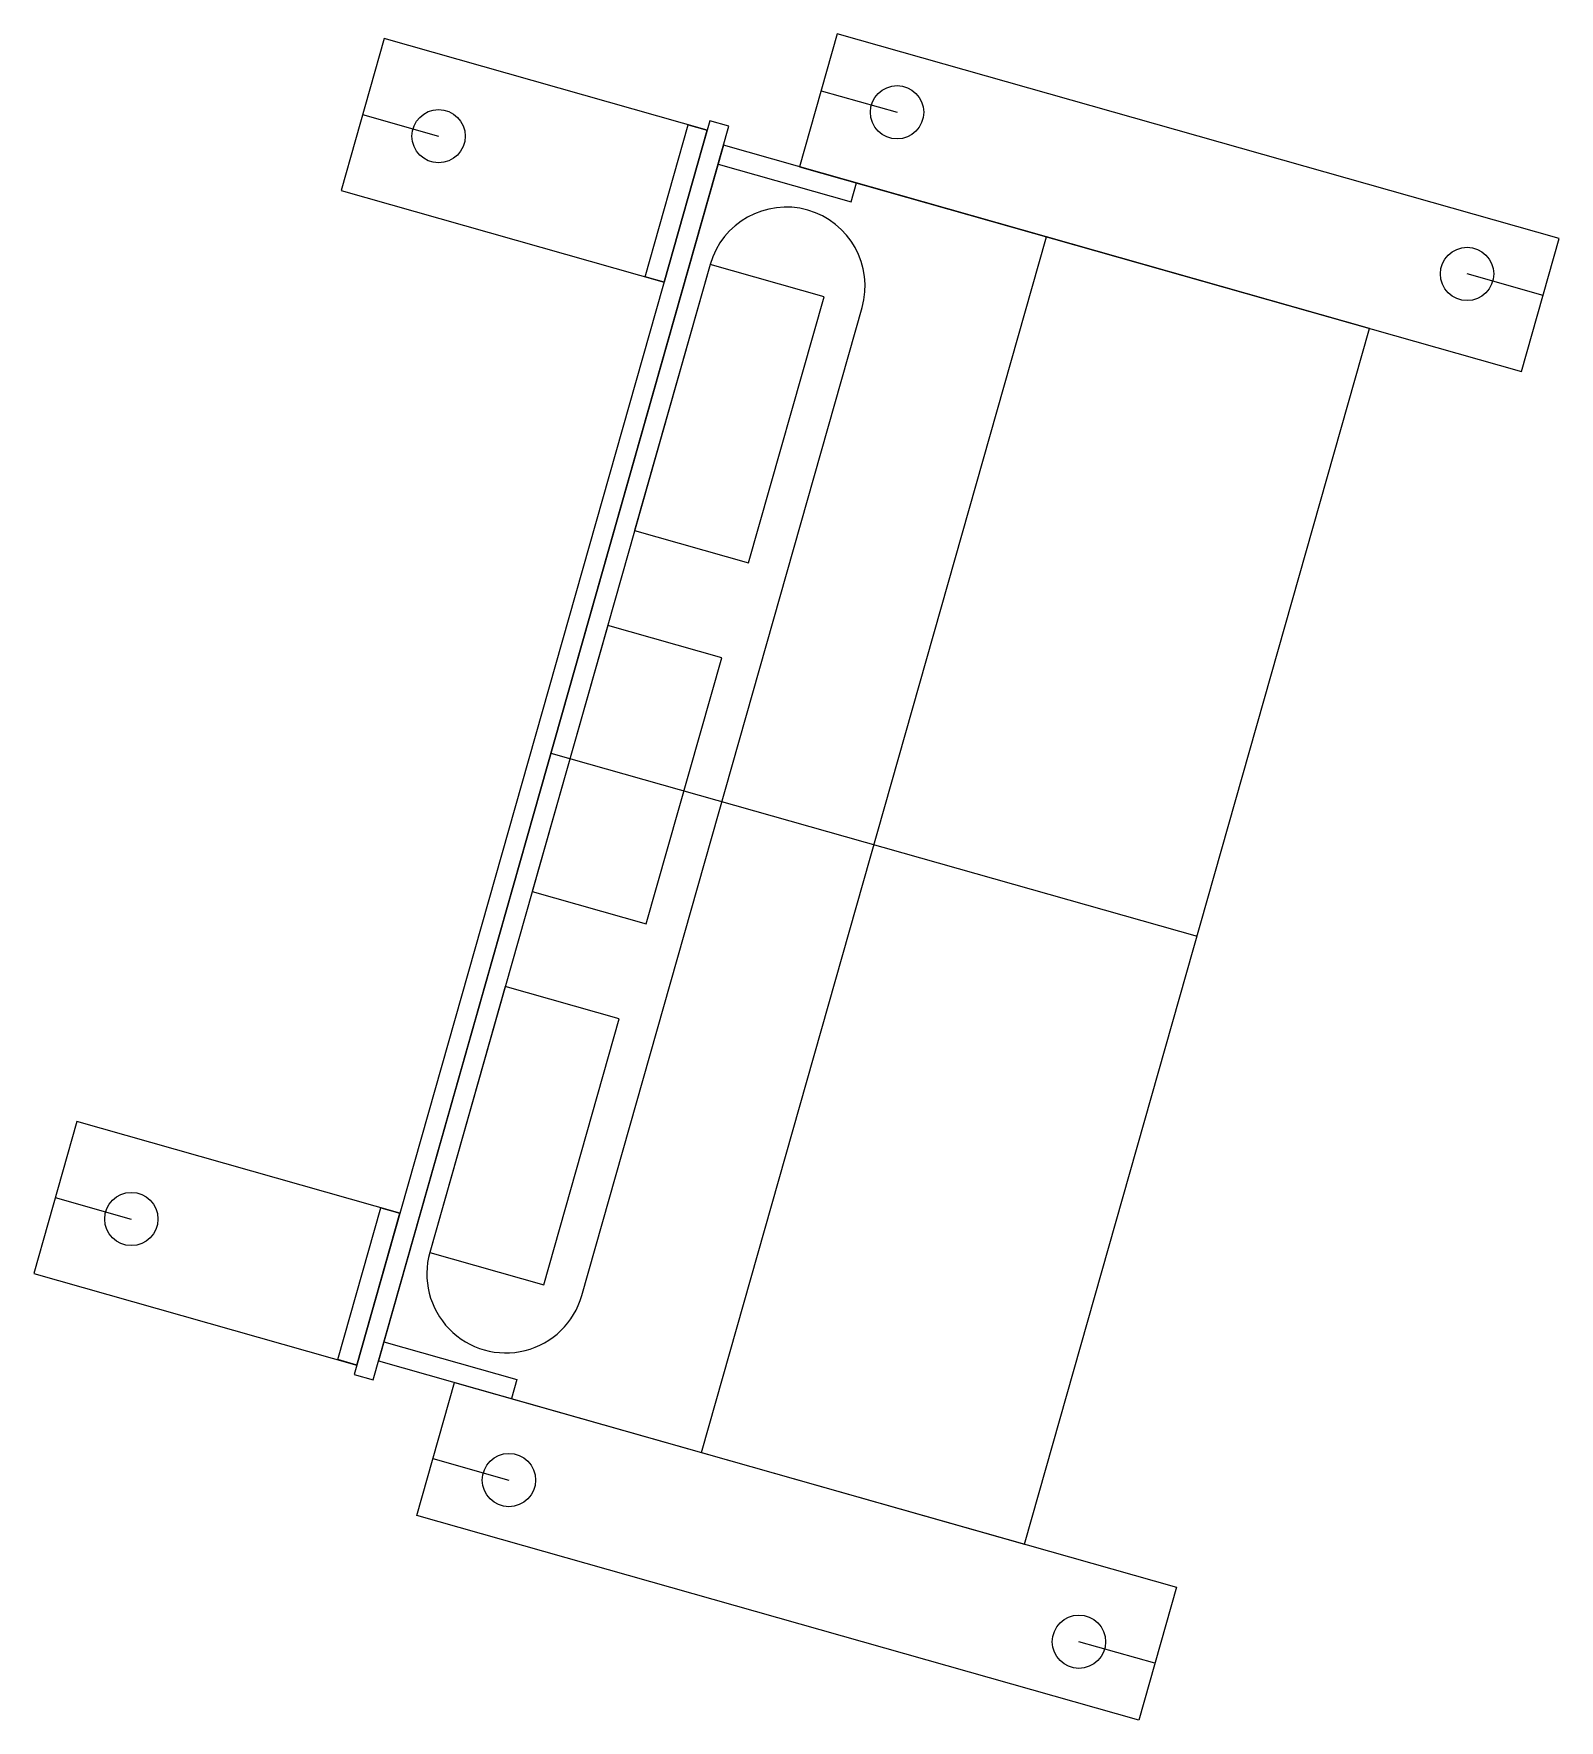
# Model space of a CAD drawing. Extents: x 1.23 to 6.06, y 22.51 to 27.85.
import ezdxf

# ---------------------------------------------------------------- set-up
doc = ezdxf.new("R2010")
doc.units = 0
doc.header["$LTSCALE"] = 5
doc.header["$MEASUREMENT"] = 0
for name, color, linetype in [('Z0_BOTCOMP', 4, 'Continuous'), ('Z0_CUT500', 4, 'Continuous'), ('Z0_TOPCOMP', 6, 'Continuous')]:
    doc.layers.add(name, color=color, linetype=linetype)

msp = doc.modelspace()

# ---------------------------------------------------------------- linework, layer by layer
at = {"layer": 'Z0_BOTCOMP', "color": 4, "linetype": 'Continuous', "lineweight": 25}
for p, q in [((2.3369, 27.8303), (2.2004, 27.3493)), ((3.359, 27.5403), (2.3369, 27.8303)), ((3.7705, 27.8459), (3.6511, 27.425)), ((6.0554, 27.1976), (3.7705, 27.8459)), ((3.7194, 27.6655), (3.9599, 27.5972)), ((3.3676, 27.5704), (2.2417, 23.602)), ((2.2686, 27.5898), (2.5091, 27.5216)), ((2.3018, 23.5849), (3.4277, 27.5533)), ((3.1624, 27.0764), (3.2989, 27.5574)), ((3.2989, 27.5574), (3.359, 27.5403)), ((3.4277, 27.5533), (3.3676, 27.5704)), ((3.4106, 27.4932), (2.3189, 23.6451)), ((3.359, 27.5403), (3.2226, 27.0593)), ((3.2226, 27.0593), (3.359, 27.5403)), ((5.4549, 26.9132), (3.4106, 27.4932)), ((3.3936, 27.4331), (3.8145, 27.3137)), ((3.6511, 27.425), (5.936, 26.7767)), ((2.2004, 27.3493), (3.2226, 27.0593)), ((3.8145, 27.3137), (3.8315, 27.3738)), ((3.341, 23.3551), (4.4328, 27.2032)), ((5.936, 26.7767), (6.0554, 27.1976)), ((3.2226, 27.0593), (3.1624, 27.0764)), ((6.0042, 27.0173), (5.7637, 27.0855)), ((4.3632, 23.0651), (5.4549, 26.9132)), ((2.8647, 25.5691), (4.9091, 24.9891)), ((1.3645, 24.4031), (1.2281, 23.9221)), ((2.3867, 24.1131), (1.3645, 24.4031)), ((1.2963, 24.1626), (1.5368, 24.0943)), ((2.1901, 23.6491), (2.3266, 24.1301)), ((2.3266, 24.1301), (2.3867, 24.1131)), ((2.3867, 24.1131), (2.2502, 23.6321)), ((2.2502, 23.6321), (2.3867, 24.1131)), ((1.2281, 23.9221), (2.2502, 23.6321)), ((2.3359, 23.7052), (2.7568, 23.5858)), ((2.2502, 23.6321), (2.1901, 23.6491)), ((2.2417, 23.602), (2.3018, 23.5849)), ((2.3189, 23.6451), (4.3632, 23.0651)), ((2.44, 23.156), (2.5594, 23.5768)), ((2.5594, 23.5768), (4.8442, 22.9286)), ((2.7568, 23.5858), (2.7398, 23.5257)), ((2.4911, 23.3363), (2.7317, 23.2681)), ((4.7248, 22.5077), (2.44, 23.156)), ((4.8442, 22.9286), (4.7248, 22.5077)), ((4.776, 22.6881), (4.5355, 22.7563))]:
    msp.add_line(p, q, dxfattribs=at)
for centre in [(3.9599, 27.5972), (2.5091, 27.5216), (5.7637, 27.0855), (1.5368, 24.0943), (2.7317, 23.2681), (4.5355, 22.7563)]:
    msp.add_circle(centre, 0.0843, dxfattribs=at)
at = {"layer": 'Z0_CUT500', "color": 5, "linetype": 'Continuous', "lineweight": 25}
for p, q in [((3.3684, 27.1154), (2.4814, 23.9888)), ((2.9624, 23.8523), (3.8494, 26.9789))]:
    msp.add_line(p, q, dxfattribs=at)
for centre, start, end in [((3.6089, 27.0471), -15.8391, 164.1609), ((2.7219, 23.9205), 164.1609, -15.8391)]:
    msp.add_arc(centre, 0.25, start, end, dxfattribs=at)
at = {"layer": 'Z0_TOPCOMP', "color": 6, "linetype": 'Continuous', "lineweight": 25}
for p, q in [((3.3684, 27.1154), (3.1296, 26.2736)), ((3.7292, 27.013), (3.3684, 27.1154)), ((3.4903, 26.1713), (3.7292, 27.013)), ((3.1296, 26.2736), (3.4903, 26.1713)), ((3.0443, 25.973), (2.8055, 25.1312)), ((3.405, 25.8706), (3.0443, 25.973)), ((3.1662, 25.0288), (3.405, 25.8706)), ((2.8055, 25.1312), (3.1662, 25.0288)), ((2.7202, 24.8306), (2.4814, 23.9888)), ((3.0809, 24.7282), (2.7202, 24.8306)), ((2.8421, 23.8864), (3.0809, 24.7282)), ((2.4814, 23.9888), (2.8421, 23.8864))]:
    msp.add_line(p, q, dxfattribs=at)

doc.saveas('drawing.dxf')
